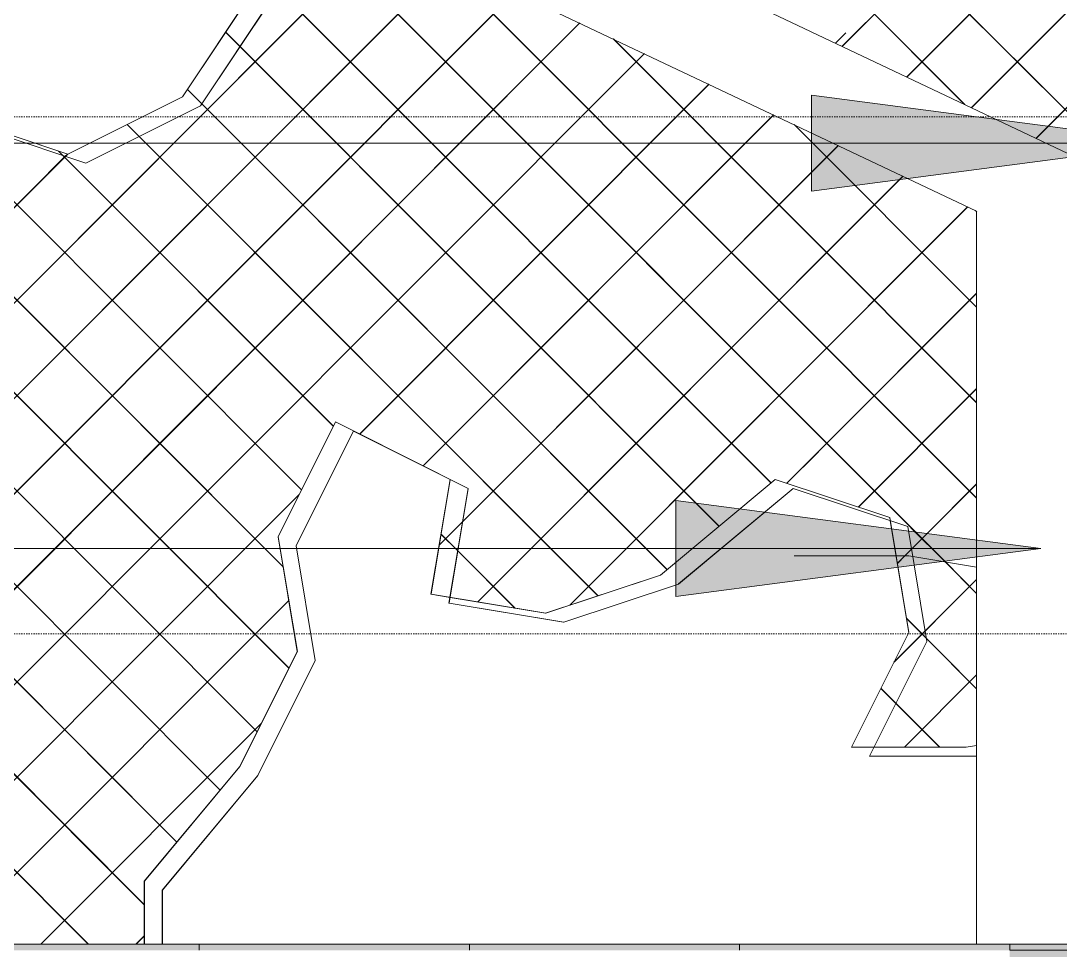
# Model space of a CAD drawing. Header units: millimetres. Extents: x -12186 to 152825, y -4386 to 9463.
# Drawn here: x 45602 to 46457, y 2120 to 2884 of the extents above; entities that cross this region are included whole.
import ezdxf

# ---------------------------------------------------------------- set-up
doc = ezdxf.new("R2010")
doc.units = ezdxf.units.MM
doc.linetypes.add('1000 Dashed', pattern=[2, 1, -1])
for name, color, linetype, lineweight in [('A-FLOR-LEVL', 51, 'Continuous', 5), ('A-GENM', 13, 'Continuous', 9), ('A-GLAZ-CURT', 52, 'Continuous', 5), ('G-ANNO-TEXT', 231, 'Continuous', 5), ('G-IMPT', 8, 'Continuous', 5), ('L-PLNT', 71, 'Continuous', 5)]:
    doc.layers.add(name, color=color, linetype=linetype, lineweight=lineweight)

# ---------------------------------------------------------------- blocks, each defined once
blk = doc.blocks.new('System Panel - Glazed-V277-Section B-B')
at = {"layer": 'A-GLAZ-CURT'}
blk.add_hatch(color=256, dxfattribs=at).paths.add_polyline_path([(-1745.16, 2120), (-1745.16, 2125), (-1967.16, 2125), (-1967.16, 2120), (-1765.16, 2120)])
for p, q in [((-1745.16, 2125), (-1967.16, 2125)), ((-1967.16, 2125), (-1967.16, 2120)), ((-1745.16, 2120), (-1745.16, 2125))]:
    blk.add_line(p, q, dxfattribs=at)
blk = doc.blocks.new('System Panel - Glazed-V278-Section B-B')
at = {"layer": 'A-GLAZ-CURT'}
blk.add_hatch(color=256, dxfattribs=at).paths.add_polyline_path([(-1077.83, 106), (-1031.33, 106), (-1031.33, 212), (-1079.16, 212), (-1079.16, 106)])
for p, q in [((-1031.33, 212), (-1079.16, 212)), ((-1079.16, 106), (-1031.33, 106))]:
    blk.add_line(p, q, dxfattribs=at)
blk = doc.blocks.new('System Panel - Glazed-1205342-Section B-B')
at = {"layer": 'A-GLAZ-CURT'}
blk.add_hatch(color=256, dxfattribs=at).paths.add_polyline_path([(-1031.33, 2120), (-1031.33, 2125), (-1079.16, 2125), (-1079.16, 2120)])
for p, q in [((-1031.33, 2125), (-1079.16, 2125)), ((-1079.16, 2125), (-1079.16, 2120)), ((-1079.16, 2120), (-1031.33, 2120))]:
    blk.add_line(p, q, dxfattribs=at)
blk = doc.blocks.new('SVA_Shades of Green Tree - Australian_Tree_based_on_Leopard_Tree_2901-V315-Section B-B')
at = {"layer": 'G-IMPT'}
for p, q in [((-1216.92, 2863.06), (-934, 3146.46)), ((-1216.83, 2863.02), (-934, 3146.33)), ((-1116.19, 2815.27), (-1435.3, 3134.91)), ((-1115.95, 2815.15), (-1435.17, 3134.91)), ((-1027.64, 2805), (-1357, 3134.91)), ((-1027.51, 2805), (-1356.87, 3134.91)), ((-1163.79, 2837.85), (-934, 3068.03)), ((-1163.7, 2837.81), (-934, 3067.9)), ((-1110.66, 2812.64), (-934, 2989.6)), ((-1110.57, 2812.6), (-934, 2989.47)), ((-1160.41, 2467.42), (-1669.58, 2977.44)), ((-1132.06, 2439.15), (-1669.45, 2977.44)), ((-2262.83, 2285.97), (-1591.93, 2957.99)), ((-2262.7, 2285.97), (-1591.84, 2957.95)), ((-1106.33, 2491.67), (-1553.8, 2939.9)), ((-1106.33, 2491.8), (-1553.56, 2939.79)), ((-2183.62, 2286.88), (-1538.8, 2932.78)), ((-2183.49, 2286.88), (-1538.71, 2932.74)), ((-1275.31, 2504.21), (-1693.08, 2922.68)), ((-2142.38, 2249.63), (-1485.58, 2907.53)), ((-2136.56, 2255.59), (-1485.67, 2907.57)), ((-1275.44, 2504.21), (-1679.93, 2909.38)), ((-1057.53, 2787.43), (-934, 2911.17)), ((-1057.45, 2787.39), (-934, 2911.04)), ((-2111.06, 2202.58), (-1432.46, 2882.32)), ((-2105.23, 2208.55), (-1432.54, 2882.36)), ((-1711.72, 2862.8), (-1723.58, 2874.68)), ((-1318.02, 2468.57), (-1723.45, 2874.68)), ((-1222.3, 2865.62), (-1213.9, 2874.03)), ((-1222.21, 2865.58), (-1213.77, 2874.03)), ((-1318.15, 2468.57), (-1711.72, 2862.8)), ((-1106.33, 2570.1), (-1405.03, 2869.31)), ((-1106.33, 2570.23), (-1404.79, 2869.19)), ((-2110.21, 2125), (-1379.33, 2857.11)), ((-2109.31, 2126.03), (-1379.41, 2857.15)), ((-1661.15, 2498.43), (-2009.27, 2847.14)), ((-1661.02, 2498.43), (-2009.14, 2847.14)), ((-1743.05, 2815.75), (-1754.91, 2827.63)), ((-1360.74, 2432.93), (-1754.78, 2827.63)), ((-1613.42, 2544.32), (-1326.28, 2831.94)), ((-1613.32, 2544.3), (-1326.2, 2831.9)), ((-1676.17, 2435.17), (-2064.04, 2823.69)), ((-1676.3, 2435.17), (-2051.8, 2811.31)), ((-1360.87, 2432.93), (-1743.05, 2815.75)), ((-1561.22, 2518.19), (-1273.16, 2806.73)), ((-1561.12, 2518.16), (-1273.07, 2806.69)), ((-1794.56, 2788.92), (-1804.43, 2798.81)), ((-1417.44, 2411.3), (-1804.3, 2798.81)), ((-1106.33, 2648.53), (-1256.26, 2798.72)), ((-1106.33, 2648.66), (-1256.02, 2798.6)), ((-1417.57, 2411.3), (-1794.56, 2788.92)), ((-1857.29, 2773.33), (-1860.94, 2776.99)), ((-1634.92, 2550.71), (-1860.82, 2776.99)), ((-1547.92, 2452.95), (-1219.94, 2781.48)), ((-1528.76, 2472.28), (-1220.03, 2781.52)), ((-2418.59, 2208.25), (-1853.3, 2774.48)), ((-2266.89, 2360.33), (-1855.26, 2772.65)), ((-1671.36, 2351.93), (-2091.63, 2772.91)), ((-1635.04, 2550.71), (-1857.29, 2773.33)), ((-1855.26, 2772.65), (-1853.43, 2774.48)), ((-1671.48, 2351.93), (-2081.89, 2763.02)), ((-1516.34, 2406.28), (-1166.9, 2756.31)), ((-1516.21, 2406.28), (-1166.81, 2756.27)), ((-1697.46, 2299.65), (-2143.84, 2746.77)), ((-1697.59, 2299.65), (-2134.09, 2736.88)), ((-1440.77, 2403.55), (-1113.77, 2731.1)), ((-1440.64, 2403.55), (-1113.68, 2731.06)), ((-1106.31, 2726.94), (-1107.49, 2728.12)), ((-1727.89, 2251.69), (-2185.71, 2710.29)), ((-1728.02, 2251.69), (-2172.06, 2696.48)), ((-1262.24, 2503.82), (-1106.33, 2660)), ((-1235.99, 2530.25), (-1106.33, 2660.13)), ((-1763.48, 2208.92), (-2196.9, 2643.07)), ((-1763.61, 2208.92), (-2183.25, 2629.26)), ((-1790.23, 2157.28), (-2215.21, 2582.98)), ((-1203.64, 2484.22), (-1106.33, 2581.7)), ((-1203.51, 2484.22), (-1106.33, 2581.57)), ((-1790.35, 2157.28), (-2202.35, 2569.97)), ((-1836.3, 2125), (-2249.1, 2538.5)), ((-1836.42, 2125), (-2241.85, 2531.11)), ((-1261.95, 2504.25), (-1236.42, 2529.82)), ((-1165.23, 2444.14), (-1106.33, 2503.14)), ((-1146.42, 2463.11), (-1106.33, 2503.27)), ((-2031.91, 2125), (-1662.94, 2494.6)), ((-1939.81, 2217.38), (-1663.07, 2494.6)), ((-1548.05, 2452.95), (-1528.76, 2472.28)), ((-1532.76, 2448.25), (-1546.54, 2462.05)), ((-1485.64, 2401.18), (-1546.41, 2462.05)), ((-1132.19, 2439.15), (-1160.32, 2467.33)), ((-1159.86, 2449.65), (-1146.72, 2462.82)), ((-1485.76, 2401.18), (-1532.76, 2448.25)), ((-1171.53, 2437.96), (-1165.36, 2444.14)), ((-1171.4, 2437.96), (-1165.23, 2444.14)), ((-1165.36, 2444.14), (-1159.86, 2449.65)), ((-1158.85, 2443.6), (-1106.33, 2434.84)), ((-1106.33, 2413.25), (-1132.19, 2439.15)), ((-1106.33, 2413.38), (-1132.06, 2439.15)), ((-1174.2, 2356.73), (-1106.33, 2424.71)), ((-1148.67, 2382.43), (-1106.33, 2424.84)), ((-1953.75, 2125), (-1671.69, 2407.53)), ((-1953.62, 2125), (-1671.57, 2407.53)), ((-1147.63, 2376.19), (-1163.97, 2392.56)), ((-1106.33, 2334.95), (-1163.84, 2392.56)), ((-1174.33, 2356.73), (-1148.67, 2382.43)), ((-1106.33, 2334.82), (-1147.63, 2376.19)), ((-1165.76, 2286.88), (-1106.33, 2346.41)), ((-1165.63, 2286.88), (-1106.33, 2346.29)), ((-1172.69, 2322.87), (-1185.05, 2335.25)), ((-1136.64, 2286.88), (-1184.93, 2335.25)), ((-1136.77, 2286.88), (-1172.69, 2322.87)), ((-1875.45, 2125), (-1694.09, 2306.67)), ((-1875.32, 2125), (-1693.96, 2306.67)), ((-1797.15, 2125), (-1790.35, 2131.81)), ((-1797.02, 2125), (-1790.23, 2131.81))]:
    blk.add_line(p, q, dxfattribs=at)
at = {"layer": 'G-IMPT', "flags": 128}
for points in [[(-1915.88, 3088.93), (-1884.47, 2994.57), (-1790.23, 2915.94), (-1695.99, 2915.94), (-1758.81, 2821.58), (-1853.05, 2774.4), (-1947.29, 2805.85)], [(-1701.04, 2908.54), (-1758.94, 2821.58), (-1853.18, 2774.4), (-1939.88, 2803.33)], [(-1790.35, 2125), (-1790.35, 2176.79), (-1711.82, 2271.15), (-1664.7, 2365.51), (-1680.41, 2459.87), (-1633.29, 2554.23), (-1539.05, 2507.05)], [(-1790.23, 2125), (-1790.23, 2176.79), (-1711.69, 2271.15), (-1664.57, 2365.51), (-1680.28, 2459.87), (-1633.16, 2554.23), (-1538.92, 2507.05), (-1554.63, 2412.69), (-1460.39, 2396.96), (-1366.15, 2428.42), (-1271.91, 2507.05), (-1177.67, 2475.6), (-1161.96, 2381.24), (-1209.08, 2286.88), (-1114.84, 2286.88), (-1106.33, 2288.3)], [(-1539.05, 2507.05), (-1554.75, 2412.69), (-1539.11, 2410.08)], [(-1366.27, 2428.42), (-1272.03, 2507.05), (-1177.79, 2475.6), (-1177.36, 2473.01)], [(-1177.36, 2473.01), (-1162.09, 2381.24), (-1209.21, 2286.88), (-1190.67, 2286.88)], [(-1256.33, 2444.14), (-1162.09, 2444.14), (-1158.85, 2443.6)], [(-1256.2, 2444.14), (-1161.96, 2444.14), (-1106.33, 2434.86)], [(-1539.11, 2410.08), (-1460.51, 2396.96), (-1367.08, 2428.15)], [(-1190.67, 2286.88), (-1114.97, 2286.88), (-1106.33, 2288.32)]]:
    blk.add_lwpolyline(points, dxfattribs=at)
at = {"layer": 'L-PLNT'}
for p, q in [((-1744.13, 2814.18), (-1681.31, 2908.54)), ((-1681.26, 2908.54), (-1744.09, 2814.18)), ((-1744.09, 2814.18), (-1838.33, 2767)), ((-1838.33, 2767.03), (-1744.13, 2814.18)), ((-1744.13, 2814.18), (-1744.09, 2814.18)), ((-1838.33, 2767), (-1932.57, 2798.46)), ((-1932.57, 2798.44), (-1838.37, 2767)), ((-1838.37, 2767), (-1838.33, 2767)), ((-1618.48, 2546.83), (-1665.6, 2452.48)), ((-1665.56, 2452.48), (-1618.44, 2546.83)), ((-1618.48, 2546.83), (-1618.44, 2546.83)), ((-1618.44, 2546.83), (-1524.2, 2499.65)), ((-1524.24, 2499.65), (-1618.44, 2546.81)), ((-1539.95, 2405.3), (-1524.24, 2499.65)), ((-1524.2, 2499.65), (-1539.9, 2405.3)), ((-1524.24, 2499.65), (-1524.2, 2499.65)), ((-1351.42, 2421.02), (-1257.18, 2499.65)), ((-1257.23, 2499.65), (-1351.42, 2421.06)), ((-1257.23, 2499.65), (-1257.18, 2499.65)), ((-1257.18, 2499.65), (-1162.95, 2468.2)), ((-1162.99, 2468.2), (-1257.18, 2499.64)), ((-1147.28, 2373.84), (-1162.99, 2468.2)), ((-1162.99, 2468.2), (-1162.95, 2468.2)), ((-1162.95, 2468.2), (-1147.24, 2373.84)), ((-1665.6, 2452.48), (-1649.89, 2358.12)), ((-1665.6, 2452.48), (-1665.56, 2452.48)), ((-1649.85, 2358.12), (-1665.56, 2452.48)), ((-1445.66, 2389.57), (-1351.42, 2421.02)), ((-1351.47, 2421.02), (-1445.66, 2389.58)), ((-1351.47, 2421.02), (-1351.42, 2421.02)), ((-1539.95, 2405.3), (-1539.9, 2405.3)), ((-1539.9, 2405.3), (-1445.66, 2389.57)), ((-1445.71, 2389.57), (-1539.9, 2405.29)), ((-1445.71, 2389.57), (-1445.66, 2389.57)), ((-1194.4, 2279.49), (-1147.28, 2373.84)), ((-1147.24, 2373.84), (-1194.36, 2279.49)), ((-1147.28, 2373.84), (-1147.24, 2373.84)), ((-1649.89, 2358.12), (-1697.01, 2263.76)), ((-1696.97, 2263.76), (-1649.85, 2358.12)), ((-1649.89, 2358.12), (-1649.85, 2358.12)), ((-1194.4, 2279.49), (-1194.36, 2279.49)), ((-1194.36, 2279.49), (-1106.33, 2279.49)), ((-1106.33, 2279.49), (-1194.36, 2279.49)), ((-1697.01, 2263.76), (-1775.55, 2169.4)), ((-1775.5, 2169.4), (-1696.97, 2263.76)), ((-1697.01, 2263.76), (-1696.97, 2263.76)), ((-1775.55, 2169.4), (-1775.55, 2125)), ((-1775.55, 2169.4), (-1775.5, 2169.4)), ((-1775.5, 2125), (-1775.5, 2169.4))]:
    blk.add_line(p, q, dxfattribs=at)
blk = doc.blocks.new('Downpipe - Downpipe-1373825-Section B-B')
at = {"layer": 'A-GENM', "lineweight": 5}
for p, q in [((-1031.33, 2775), (-1856.33, 3166.47)), ((-1931.33, 3119.04), (-1106.33, 2727.57)), ((-1106.33, 2727.57), (-1106.33, 2125))]:
    blk.add_line(p, q, dxfattribs=at)

msp = doc.modelspace()

# ---------------------------------------------------------------- hatches: boundary and pattern name
at = {"layer": 'G-ANNO-TEXT'}
for points in [[(46552.03, 2783.49), (46252.03, 2822.98), (46252.03, 2743.99)], [(46440.6, 2450.32), (46140.6, 2489.81), (46140.6, 2410.82)]]:
    msp.add_hatch(color=7, dxfattribs=at).paths.add_polyline_path(points)

# ---------------------------------------------------------------- linework, layer by layer
at = {"layer": 'A-FLOR-LEVL', "linetype": '1000 Dashed'}
for p, q in [((40316.76, 2805), (71229.08, 2805)), ((40316.76, 2380), (71229.08, 2380))]:
    msp.add_line(p, q, dxfattribs=at)
at = {"layer": 'G-ANNO-TEXT', "color": 7}
for p, q in [((46552.03, 2783.49), (46252.03, 2822.98)), ((46252.03, 2822.98), (46252.03, 2743.99)), ((46552.03, 2783.49), (43847.01, 2783.49)), ((46252.03, 2743.99), (46552.03, 2783.49)), ((46440.6, 2450.32), (46140.6, 2489.81)), ((46140.6, 2489.81), (46140.6, 2410.82)), ((46440.6, 2450.32), (44155.01, 2450.32)), ((46140.6, 2410.82), (46440.6, 2450.32))]:
    msp.add_line(p, q, dxfattribs=at)

# ---------------------------------------------------------------- block references
at = {"layer": 'A-GENM', "lineweight": 5}
msp.add_blockref('Downpipe - Downpipe-1373825-Section B-B', (47494.18, 0), dxfattribs=at)
at = {"layer": 'A-GLAZ-CURT'}
for name, p in [('System Panel - Glazed-V277-Section B-B', (47494.18, 0)), ('System Panel - Glazed-V277-Section B-B', (47716.18, 0)), ('System Panel - Glazed-V277-Section B-B', (47938.18, 0)), ('System Panel - Glazed-V277-Section B-B', (48160.18, 0)), ('System Panel - Glazed-1205342-Section B-B', (47494.18, 0)), ('System Panel - Glazed-V278-Section B-B', (47494.18, 1908))]:
    msp.add_blockref(name, p, dxfattribs=at)
at = {"layer": 'L-PLNT'}
msp.add_blockref('SVA_Shades of Green Tree - Australian_Tree_based_on_Leopard_Tree_2901-V315-Section B-B', (47494.18, 0), dxfattribs=at)

doc.saveas('drawing.dxf')
